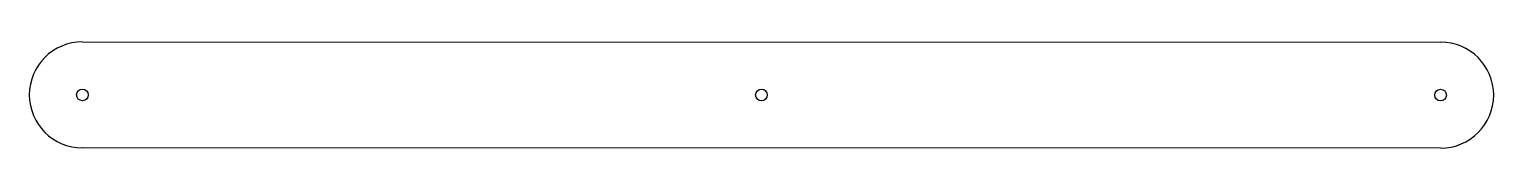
# Model space of a CAD drawing. Header units: millimetres. Extents: x 49 to 325, y -264 to -244.
import ezdxf

# ---------------------------------------------------------------- set-up
doc = ezdxf.new("R2010")
doc.units = ezdxf.units.MM
doc.header["$MEASUREMENT"] = 0

msp = doc.modelspace()

# ---------------------------------------------------------------- linework, layer by layer
at = {"linetype": 'Continuous'}
for p, q in [((59.45, -244.12), (315.2, -244.16)), ((315.2, -264.16), (59.45, -264.12))]:
    msp.add_line(p, q, dxfattribs=at)
for centre in [(59.45, -254.12), (187.32, -254.14), (315.2, -254.16)]:
    msp.add_circle(centre, 1.1, dxfattribs=at)
for centre, start, end in [((59.45, -254.12), 90, 270), ((315.2, -254.16), 270, 90)]:
    msp.add_arc(centre, 10, start, end, dxfattribs=at)

doc.saveas('drawing.dxf')
